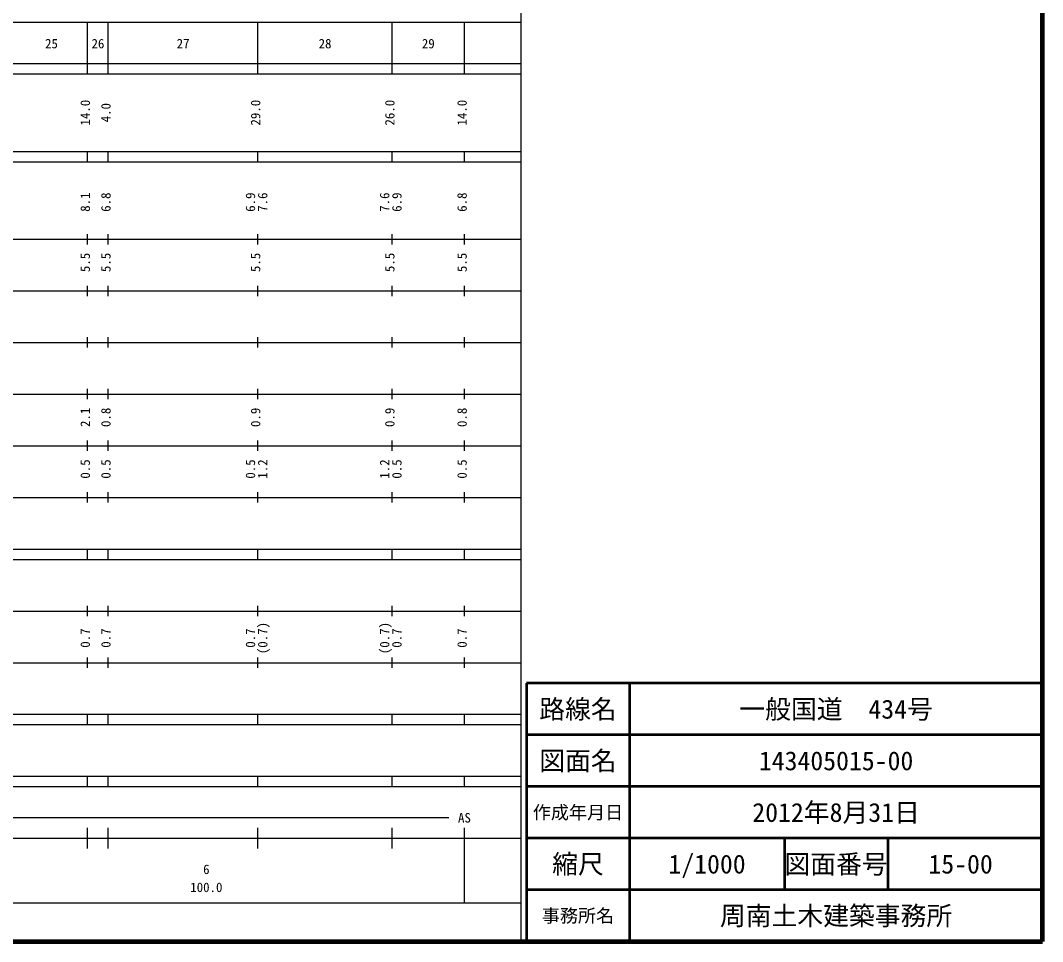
# Model space of a CAD drawing. Units: millimetres on the paper, enlarged 1000 times. Extents: x 40000 to 680000, y 20000 to 380000.
# Drawn here: x 481985 to 680000, y 20000 to 198357 of the extents above; entities that cross this region are included whole.
import ezdxf
from ezdxf.enums import TextEntityAlignment as Align

# ---------------------------------------------------------------- set-up
doc = ezdxf.new("R2010")
doc.units = ezdxf.units.MM
doc.header["$LTSCALE"] = 1000
for name, color, linetype, lineweight in [('M-TTL', 2, 'Continuous', 140), ('M-TTL-BAND', 7, 'Continuous', 25), ('M-TTL-FRAM', 2, 'Continuous', 50), ('M-TTL-LINE', 7, 'Continuous', 50)]:
    doc.layers.add(name, color=color, linetype=linetype, lineweight=lineweight)
doc.layers.add('M-TTL-TXT', color=7, linetype='Continuous')
doc.styles.add('ＭＳ ゴシック', font='')
doc.styles.get('ＭＳ ゴシック').set_extended_font_data('MS Gothic')

msp = doc.modelspace()

# ---------------------------------------------------------------- linework, layer by layer
at = {"layer": 'M-TTL'}
for p, q in [((680000, 20000), (680000, 380000)), ((40000, 20000), (680000, 20000))]:
    msp.add_line(p, q, dxfattribs=at)
at = {"layer": 'M-TTL-BAND'}
for p, q in [((579000, 20000), (579000, 370000)), ((68000, 198000), (579000, 198000)), ((495000, 188000), (495000, 198000)), ((499000, 188000), (499000, 198000)), ((528000, 188000), (528000, 198000)), ((554000, 188000), (554000, 198000)), ((568000, 188000), (568000, 198000)), ((40000, 190000), (579000, 190000)), ((40000, 188000), (579000, 188000)), ((40000, 173000), (579000, 173000)), ((495000, 171000), (495000, 173000)), ((499000, 171000), (499000, 173000)), ((528000, 171000), (528000, 173000)), ((554000, 171000), (554000, 173000)), ((568000, 171000), (568000, 173000)), ((40000, 171000), (579000, 171000)), ((495000, 155000), (495000, 157000)), ((499000, 155000), (499000, 157000)), ((528000, 155000), (528000, 157000)), ((554000, 155000), (554000, 157000)), ((568000, 155000), (568000, 157000)), ((40000, 156000), (579000, 156000)), ((495000, 145000), (495000, 147000)), ((499000, 145000), (499000, 147000)), ((528000, 145000), (528000, 147000)), ((554000, 145000), (554000, 147000)), ((568000, 145000), (568000, 147000)), ((46000, 146000), (579000, 146000)), ((495000, 135000), (495000, 137000)), ((499000, 135000), (499000, 137000)), ((528000, 135000), (528000, 137000)), ((554000, 135000), (554000, 137000)), ((568000, 135000), (568000, 137000)), ((52000, 136000), (579000, 136000)), ((495000, 125000), (495000, 127000)), ((499000, 125000), (499000, 127000)), ((528000, 125000), (528000, 127000)), ((554000, 125000), (554000, 127000)), ((568000, 125000), (568000, 127000)), ((46000, 126000), (579000, 126000)), ((495000, 115000), (495000, 117000)), ((499000, 115000), (499000, 117000)), ((528000, 115000), (528000, 117000)), ((554000, 115000), (554000, 117000)), ((568000, 115000), (568000, 117000)), ((52000, 116000), (579000, 116000)), ((495000, 105000), (495000, 107000)), ((499000, 105000), (499000, 107000)), ((528000, 105000), (528000, 107000)), ((554000, 105000), (554000, 107000)), ((568000, 105000), (568000, 107000)), ((46000, 106000), (579000, 106000)), ((40000, 96000), (579000, 96000)), ((495000, 94000), (495000, 96000)), ((499000, 94000), (499000, 96000)), ((528000, 94000), (528000, 96000)), ((554000, 94000), (554000, 96000)), ((568000, 94000), (568000, 96000)), ((40000, 94000), (579000, 94000)), ((49000, 84000), (579000, 84000)), ((495000, 83000), (495000, 85000)), ((499000, 83000), (499000, 85000)), ((528000, 83000), (528000, 85000)), ((554000, 83000), (554000, 85000)), ((568000, 83000), (568000, 85000)), ((40000, 74000), (579000, 74000)), ((495000, 73000), (495000, 75000)), ((499000, 73000), (499000, 75000)), ((528000, 73000), (528000, 75000)), ((554000, 73000), (554000, 75000)), ((568000, 73000), (568000, 75000)), ((40000, 64000), (579000, 64000)), ((495000, 62000), (495000, 64000)), ((499000, 62000), (499000, 64000)), ((528000, 62000), (528000, 64000)), ((554000, 62000), (554000, 64000)), ((568000, 62000), (568000, 64000)), ((40000, 62000), (579000, 62000)), ((40000, 52000), (579000, 52000)), ((495000, 50000), (495000, 52000)), ((499000, 50000), (499000, 52000)), ((528000, 50000), (528000, 52000)), ((554000, 50000), (554000, 52000)), ((568000, 50000), (568000, 52000)), ((40000, 50000), (579000, 50000)), ((118500, 44000), (565000, 44000)), ((495000, 38000), (495000, 42000)), ((499000, 38000), (499000, 42000)), ((528000, 38000), (528000, 42000)), ((554000, 38000), (554000, 42000)), ((568000, 27500), (568000, 42000)), ((40000, 40000), (579000, 40000)), ((68000, 27500), (579000, 27500))]:
    msp.add_line(p, q, dxfattribs=at)
at = {"layer": 'M-TTL-FRAM'}
for p, q in [((680000, 70000), (580000, 70000)), ((580000, 70000), (580000, 20000))]:
    msp.add_line(p, q, dxfattribs=at)
at = {"layer": 'M-TTL-LINE'}
for p, q in [((600000, 70000), (600000, 20000)), ((680000, 60000), (580000, 60000)), ((680000, 50000), (580000, 50000)), ((680000, 40000), (580000, 40000)), ((630000, 40000), (630000, 30000)), ((650000, 40000), (650000, 30000)), ((680000, 30000), (580000, 30000))]:
    msp.add_line(p, q, dxfattribs=at)

# ---------------------------------------------------------------- texts
at = {"layer": 'M-TTL-BAND', "style": 'ＭＳ ゴシック'}
for s, p in [('25', (488000, 192405)), ('26', (497000, 192405)), ('27', (513500, 192405)), ('28', (541000, 192405)), ('29', (561000, 192405)), ('AS', (568000, 42500)), ('6', (518000, 32523)), ('100.0', (518000, 29033))]:
    msp.add_text(s, height=1833, dxfattribs=at).set_placement(p, align=Align.BOTTOM_CENTER)
for s, p in [('14.0', (496000, 180500)), ('4.0', (500000, 180500)), ('29.0', (529000, 180500)), ('26.0', (555000, 180500)), ('14.0', (569000, 180500)), ('8.1', (496000, 163174)), ('6.8', (500000, 163174)), ('6.9', (528000, 163174)), ('7.6', (530370, 163174)), ('7.6', (554000, 163174)), ('6.9', (556370, 163174)), ('6.8', (569000, 163174)), ('5.5', (496000, 151500)), ('5.5', (500000, 151500)), ('5.5', (529000, 151500)), ('5.5', (555000, 151500)), ('5.5', (569000, 151500)), ('2.1', (496000, 121500)), ('0.8', (500000, 121500)), ('0.9', (529000, 121500)), ('0.9', (555000, 121500)), ('0.8', (569000, 121500)), ('0.5', (496000, 111500)), ('0.5', (500000, 111500)), ('0.5', (528000, 111500)), ('1.2', (530370, 111500)), ('1.2', (554000, 111500)), ('0.5', (556370, 111500)), ('0.5', (569000, 111500)), ('(0.7)', (530370, 78764)), ('(0.7)', (554000, 78764)), ('0.7', (496000, 78764)), ('0.7', (500000, 78764)), ('0.7', (528000, 78764)), ('0.7', (556370, 78764)), ('0.7', (569000, 78764))]:
    msp.add_text(s, height=1833, rotation=90, dxfattribs=at).set_placement(p, align=Align.BOTTOM_CENTER)
at = {"layer": 'M-TTL-TXT', "style": 'ＭＳ ゴシック'}
for s, height, p in [('路線名', 3666, (590000, 65000)), ('路線名', 3666, (590000, 65000)), ('一般国道\u3000434号', 3666, (640000, 65000)), ('図面名', 3666, (590000, 55000)), ('図面名', 3666, (590000, 55000)), ('143405015-00', 3666, (640000, 55000)), ('作成年月日', 2566, (590000, 45000)), ('作成年月日', 2566, (590000, 45000)), ('2012年8月31日', 3666, (640000, 45000)), ('縮尺', 3666, (590000, 35000)), ('縮尺', 3666, (590000, 35000)), ('1/1000', 3666, (615000, 35000)), ('図面番号', 3666, (640000, 35000)), ('図面番号', 3666, (640000, 35000)), ('15-00', 3666, (664125, 35000)), ('事務所名', 2566, (590000, 25000)), ('事務所名', 2566, (590000, 25000)), ('周南土木建築事務所', 3666, (640000, 25000))]:
    msp.add_text(s, height=height, dxfattribs=at).set_placement(p, align=Align.MIDDLE_CENTER)

doc.saveas('drawing.dxf')
